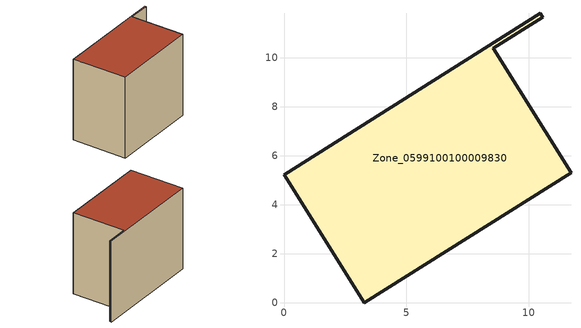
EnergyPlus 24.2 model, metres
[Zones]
Zone_0599100100009830
 floor ground (C_G): 0,5.22 10.48,11.82 10.57,11.66 8.55,10.38 11.73,5.3 3.28,0 z0
 wall outside (C_F): 10.48,11.82 0,5.22 3.28,0 11.73,5.3 8.55,10.38 10.57,11.66 10.48,11.82 z0:9.2
 roof outside (C_R): 0,5.22 3.28,0 11.73,5.3 8.55,10.38 10.57,11.66 10.48,11.82 z9.2
[BUILDING]
Pand.0599100100009830: North Axis=0; Terrain=City; Loads Convergence Tolerance Value=0.04; Temperature Convergence Tolerance Value=0.4; Solar Distribution=FullExterior; Maximum Number of Warmup Days=25; Minimum Number of Warmup Days=1
[Site:Location]
Rotterdam.The.Hague.AP_ZH_NLD Design_Conditions: Latitude=51.96; Longitude=4.45; Time Zone=1; Elevation=-4.5
[SITE:GROUNDTEMPERATURE:BUILDINGSURFACE]
18, 18, 18, 18, 18, 18, 18, 18, 18, 18, 18, 18
[MATERIAL] Thermal Absorptance=0.9; Solar Absorptance=0.7; Visible Absorptance=0.7
Name | Roughness | Thickness | Conductivity | Density | Specific Heat
G.TC.2015-2018 | MediumSmooth | 0.15 | 0.0428571 | 540 | 1210
F.TC.2015-2018 | Rough | 0.3 | 0.0666667 | 1920 | 840
R.TC.2015-2018 | MediumRough | 0.2 | 0.0333333 | 1500 | 1000
[CONSTRUCTION]
C_G: G.TC.2015-2018
C_F: F.TC.2015-2018
C_R: R.TC.2015-2018
[ZONE]
Zone_0599100100009830: Type=1; Multiplier=1; Ceiling Height=Autocalculate; Volume=Autocalculate; Floor Area=autocalculate; Part of Total Floor Area=Yes
[ZONEINFILTRATION:DESIGNFLOWRATE]
Infil_Zone_0599100100009830: Zone or ZoneList or Space or SpaceList=Zone_0599100100009830; Schedule=AlwaysOn; Design Flow Rate Calculation Method=Flow/Area; Flow Rate per Floor Area=0.0015; Constant Term Coefficient=1; Temperature Term Coefficient=0; Velocity Term Coefficient=0; Velocity Squared Term Coefficient=0
[HVACTEMPLATE:ZONE:IDEALLOADSAIRSYSTEM]
Zone_0599100100009830: Maximum Heating Supply Air Temperature=50; Minimum Cooling Supply Air Temperature=13; Maximum Heating Supply Air Humidity Ratio=0.0156; Minimum Cooling Supply Air Humidity Ratio=0.0077; Heating Limit=NoLimit; Cooling Limit=NoLimit; Dehumidification Control Type=ConstantSensibleHeatRatio; Cooling Sensible Heat Ratio=0.7; Dehumidification Setpoint=60; Humidification Control Type=None; Humidification Setpoint=30; Outdoor Air Method=None; Outdoor Air Flow Rate per Person=0.00944; Outdoor Air Flow Rate per Zone Floor Area=0; Outdoor Air Flow Rate per Zone=0; Demand Controlled Ventilation Type=None; Outdoor Air Economizer Type=NoEconomizer; Heat Recovery Type=None; Sensible Heat Recovery Effectiveness=0.7; Latent Heat Recovery Effectiveness=0.65
[ZONECONTROL:THERMOSTAT]
ThermostatControl_Zone_0599100100009830: Zone or ZoneList=Zone_0599100100009830; Control Type Schedule=DualSetpointControlType; Control 1=Thermostat_Zone_0599100100009830; Temperature Difference Between Cutout And Setpoint=0
[THERMOSTATSETPOINT:DUALSETPOINT]
Thermostat_Zone_0599100100009830: Heating Setpoint Temperature Schedule=HeatingSetpoint_Zone_0599100100009830; Cooling Setpoint Temperature Schedule=CoolingSetpoint_Zone_0599100100009830
[SCHEDULE:COMPACT]
HeatingSetpoint_Zone_0599100100009830: Through: 12/31, For: AllDays, Until: 24:00, 21
CoolingSetpoint_Zone_0599100100009830: Through: 12/31, For: AllDays, Until: 24:00, 24
DualSetpointControlType: Through: 12/31, For: AllDays, Until: 24:00, 4
AlwaysOn: Through: 12/31, For: AllDays, Until: 24:00, 1
